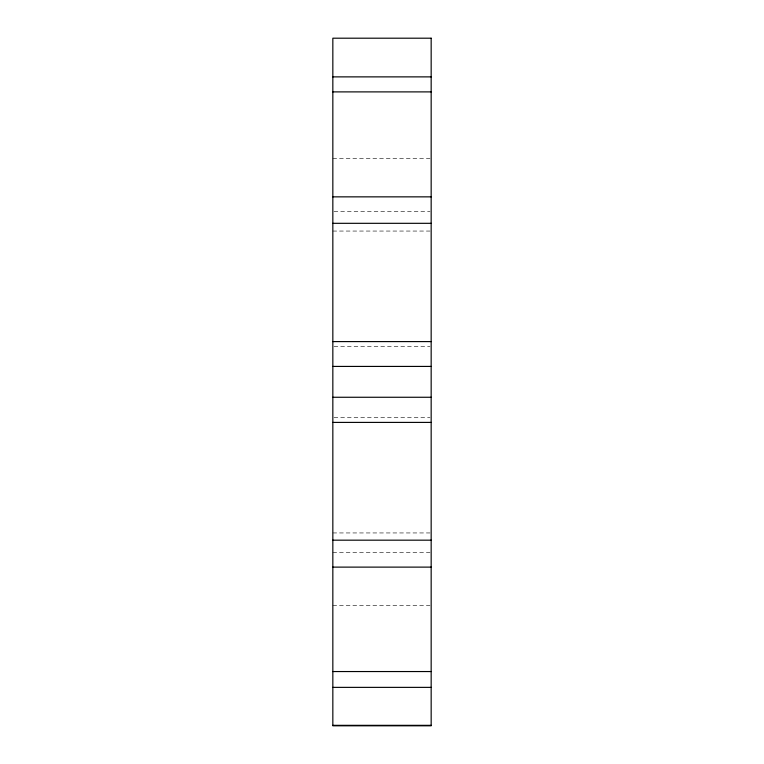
<?xml version="1.0" encoding="UTF-8"?>
<svg xmlns="http://www.w3.org/2000/svg" width="764" height="764" viewBox="0 0 764 764"><rect width="100%" height="100%" fill="white"/><g stroke="black" fill="none" stroke-linecap="round" stroke-linejoin="round"><path stroke-width="0.57" stroke-dasharray="3.82 2.86" d="M332.837 158.31L429.979 158.31M334.021 211.571L429.979 211.571M332.837 231.053L429.979 231.053M334.021 346.283L429.979 346.283M334.021 417.717L429.979 417.717M332.837 532.947L429.979 532.947M332.837 552.429L429.979 552.429M332.837 605.69L429.979 605.69"/><path stroke-width="1.15" d="M332.837 76.877L431.163 76.877M332.837 91.89L431.163 91.89M332.837 196.854L431.163 196.854M332.837 223.317L431.163 223.317M332.837 341.594L431.163 341.594M332.837 366.424L431.163 366.424M332.837 397.261L431.163 397.261M332.837 422.406L431.163 422.406M332.837 540.177L431.163 540.177M332.837 567.117L431.163 567.117M332.837 671.546L431.163 671.546M332.837 687.371L431.163 687.371M332.837 725.332L431.163 725.332M431.163 38.2L332.837 38.2L332.837 725.8L431.163 725.8L431.163 38.2"/></g></svg>
